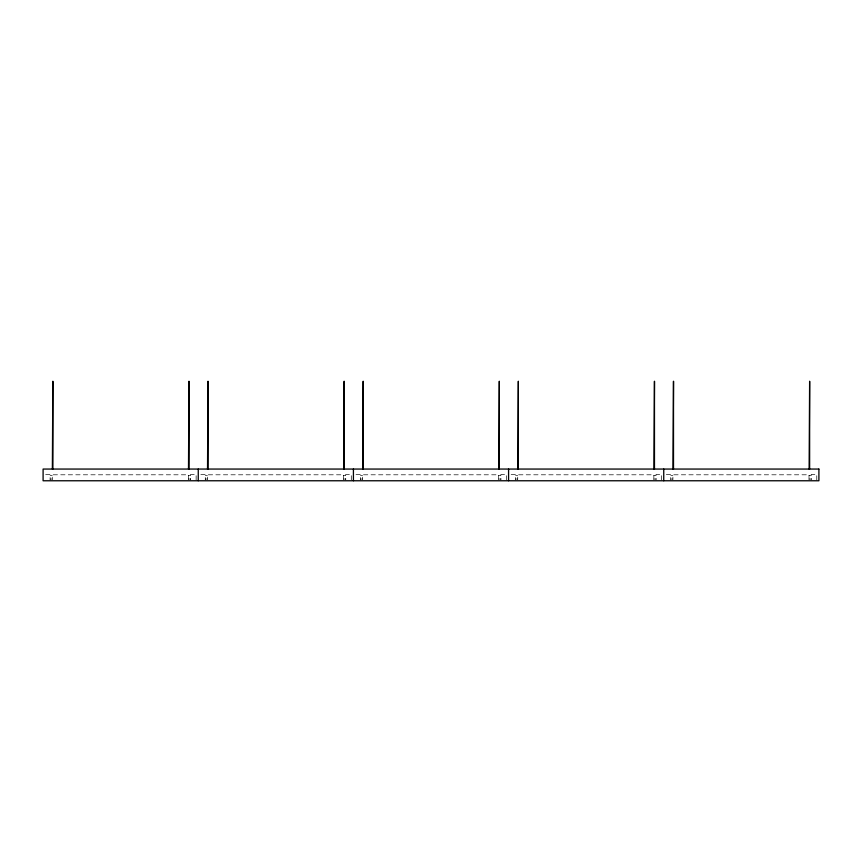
<?xml version="1.0" encoding="UTF-8"?>
<svg xmlns="http://www.w3.org/2000/svg" width="862" height="862" viewBox="0 0 862 862"><rect width="100%" height="100%" fill="white"/><g stroke="black" fill="none" stroke-linecap="round" stroke-linejoin="round"><path stroke-width="0.65" stroke-dasharray="4.31 3.23" d="M45.675 474.402L50.125 474.402L50.125 480.015M200.835 474.402L205.285 474.402L205.285 480.015M355.995 474.402L360.445 474.402L360.445 480.015M511.155 474.402L515.605 474.402L515.605 480.015M666.315 474.402L670.765 474.402L670.765 480.015M50.125 475.382L52.248 475.382M188.379 475.382L190.577 475.382M205.285 475.382L207.408 475.382M343.539 475.382L345.737 475.382M360.445 475.382L362.568 475.382M498.699 475.382L500.897 475.382M515.605 475.382L517.728 475.382M653.859 475.382L656.057 475.382M670.765 475.382L672.888 475.382M809.019 475.382L811.217 475.382M50.125 479.046L52.248 479.046M188.379 479.046L190.577 479.046M205.285 479.046L207.408 479.046M343.539 479.046L345.737 479.046M360.445 479.046L362.568 479.046M498.699 479.046L500.897 479.046M515.605 479.046L517.728 479.046M653.859 479.046L656.057 479.046M670.765 479.046L672.888 479.046M809.019 479.046L811.217 479.046M816.777 480.015L816.777 474.402L811.217 474.402L811.217 480.015M809.019 479.617L809.019 474.8L672.888 474.8L672.888 479.617M661.617 480.015L661.617 474.402L656.057 474.402L656.057 480.015M653.859 479.617L653.859 474.8L517.728 474.8L517.728 479.617M506.457 480.015L506.457 474.402L500.897 474.402L500.897 480.015M498.699 479.617L498.699 474.8L362.568 474.8L362.568 479.617M351.297 480.015L351.297 474.402L345.737 474.402L345.737 480.015M343.539 479.617L343.539 474.8L207.408 474.8L207.408 479.617M196.137 480.015L196.137 474.402L190.577 474.402L190.577 480.015M188.379 479.617L188.379 474.8L52.248 474.8L52.248 479.617"/><path stroke-width="1.29" d="M809.633 469.057L809.633 381.23L809.138 469.057M673.502 469.057L673.502 381.23L673.006 469.057M663.74 469.057L663.74 480.77M654.473 469.057L654.473 381.23L653.978 469.057M518.342 469.057L518.342 381.23L517.846 469.057M508.58 469.057L508.58 480.77M499.313 469.057L499.313 381.23L498.818 469.057M363.182 469.057L363.182 381.23L362.686 469.057M353.42 469.057L353.42 480.77M344.153 469.057L344.153 381.23L343.658 469.057M208.022 469.057L208.022 381.23L207.526 469.057M198.26 469.057L198.26 480.77M188.993 469.057L188.993 381.23L188.498 469.057M52.862 469.057L52.862 381.23L52.366 469.057M818.9 469.057L43.1 469.057L43.1 480.77L818.9 480.77L818.9 469.057"/></g></svg>
